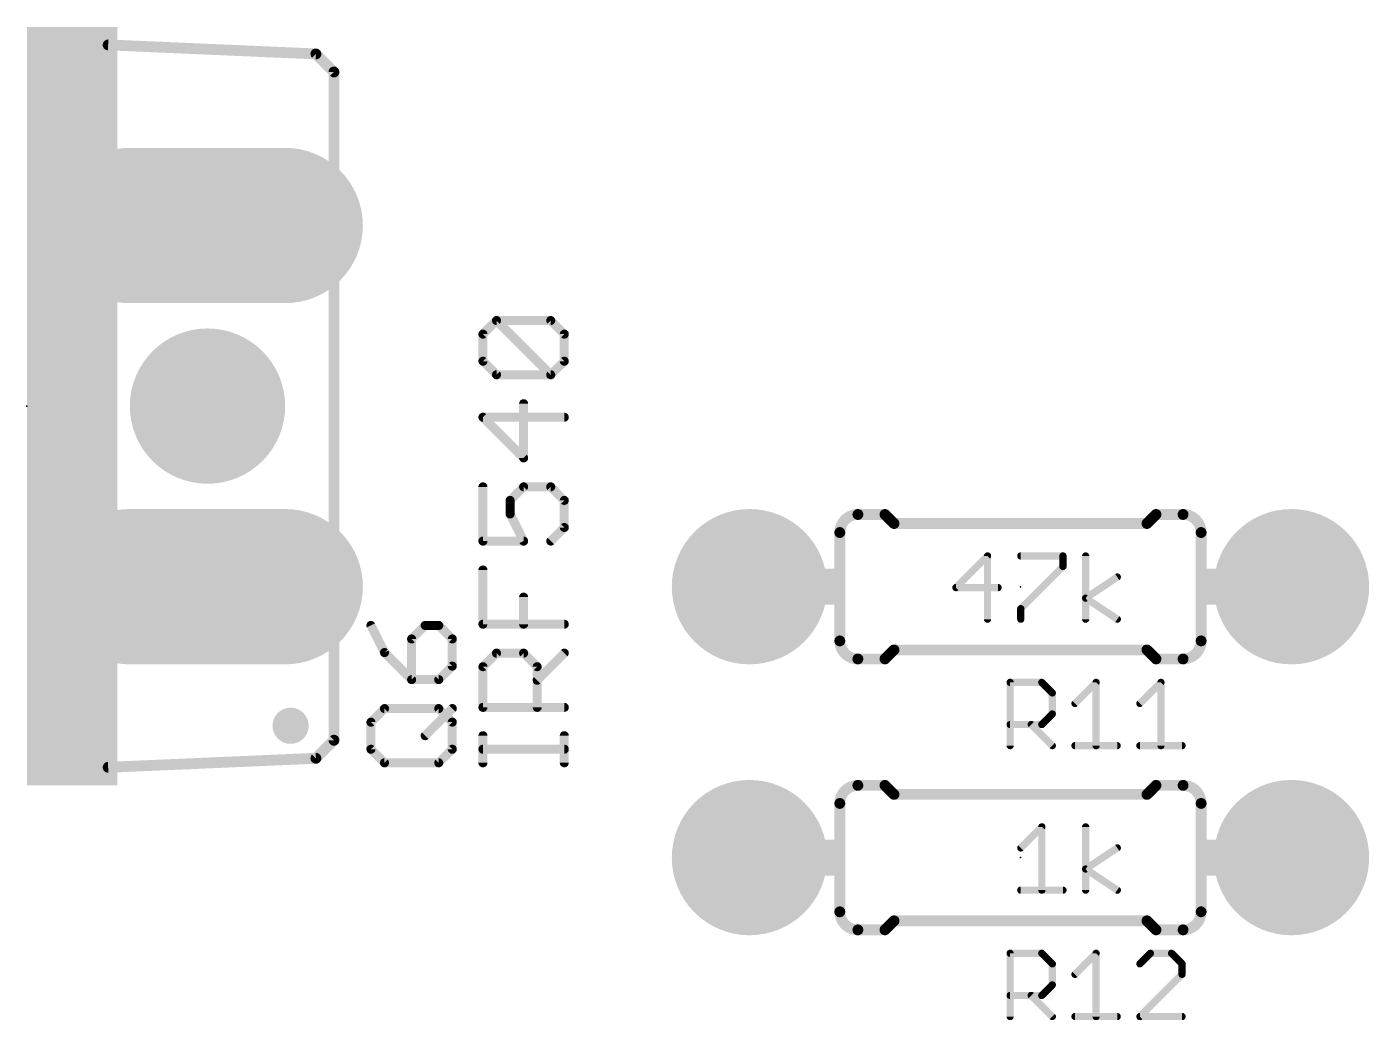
# Model space of a CAD drawing. Extents: x 28 to 146, y 32 to 158.
# Drawn here: x 53.34 to 72.21, y 100.58 to 114.55 of the extents above; entities that cross this region are included whole.
import ezdxf

# ---------------------------------------------------------------- set-up
doc = ezdxf.new("R2010")
doc.units = 0
for name, color, linetype in [('17', 94, 'CONTINUOUS'), ('21', 251, 'CONTINUOUS'), ('23', 178, 'CONTINUOUS'), ('25', 251, 'CONTINUOUS'), ('27', 251, 'CONTINUOUS'), ('51', 251, 'CONTINUOUS')]:
    doc.layers.add(name, color=color, linetype=linetype)

# ---------------------------------------------------------------- blocks, each defined once
blk = doc.blocks.new('RECT')
blk.add_solid([(-0.5, -0.5), (0.5, -0.5), (-0.5, 0.5), (0.5, 0.5)])
blk = doc.blocks.new('ROUNDP')
at = {"const_width": 0.5}
blk.add_lwpolyline([(0, -0.25, 1), (0, 0.25, 1), (0, -0.25)], format="xyb", dxfattribs=at)
blk = doc.blocks.new('LONGP100')
at = {"const_width": 1}
blk.add_lwpolyline([(-0.5, 0), (0.5, 0)], dxfattribs=at)
at = {"const_width": 0.5}
for points in [[(-0.5, 0.25, 1), (-0.5, -0.25)], [(0.5, -0.25, 1), (0.5, 0.25)]]:
    blk.add_lwpolyline(points, format="xyb", dxfattribs=at)

msp = doc.modelspace()

# ---------------------------------------------------------------- linework, layer by layer
at = {"layer": '21', "const_width": 0.1524}
for points in [[(54.483, 114.3), (57.404, 114.173)], [(57.658, 113.919), (57.404, 114.173)], [(57.658, 113.919), (57.658, 104.521)], [(65.024, 107.696), (65.405, 107.696)], [(65.532, 107.569), (65.405, 107.696)], [(69.088, 107.569), (69.215, 107.696)], [(69.596, 107.696), (69.215, 107.696)], [(65.532, 107.569), (69.088, 107.569)], [(64.77, 107.442), (64.77, 105.918)], [(69.85, 107.442), (69.85, 105.918)], [(65.024, 105.664), (65.405, 105.664)], [(65.532, 105.791), (65.405, 105.664)], [(65.532, 105.791), (69.088, 105.791)], [(69.088, 105.791), (69.215, 105.664)], [(69.596, 105.664), (69.215, 105.664)], [(57.404, 104.267), (57.658, 104.521)], [(57.404, 104.267), (54.483, 104.14)], [(65.024, 103.886), (65.405, 103.886)], [(65.532, 103.759), (65.405, 103.886)], [(65.532, 103.759), (69.088, 103.759)], [(69.088, 103.759), (69.215, 103.886)], [(69.596, 103.886), (69.215, 103.886)], [(64.77, 103.632), (64.77, 102.108)], [(69.85, 103.632), (69.85, 102.108)], [(65.024, 101.854), (65.405, 101.854)], [(65.532, 101.981), (65.405, 101.854)], [(65.532, 101.981), (69.088, 101.981)], [(69.088, 101.981), (69.215, 101.854)], [(69.596, 101.854), (69.215, 101.854)]]:
    msp.add_lwpolyline(points, dxfattribs=at)
at = {"layer": '21'}
for points, const_width in [([(54.4847, 114.3381, 1), (54.4813, 114.2619)], 0.0762), ([(57.4309, 114.1999, 1), (57.3771, 114.1461)], 0.0762), ([(57.4023, 114.1349, 1), (57.4057, 114.2111)], 0.0762), ([(57.6961, 113.919, 1), (57.6199, 113.919)], 0.0762), ([(57.6311, 113.8921, 1), (57.6849, 113.9459)], 0.0762), ([(65.024, 107.696, 0.4142), (64.77, 107.442)], 0.1524), ([(65.024, 107.7341, 1), (65.024, 107.6579)], 0.0762), ([(65.024, 107.6579, 1), (65.024, 107.7341)], 0.0762), ([(65.4319, 107.7229, 1), (65.3781, 107.6691)], 0.0762), ([(65.405, 107.6579, 1), (65.405, 107.7341)], 0.0762), ([(69.215, 107.7341, 1), (69.215, 107.6579)], 0.0762), ([(69.2419, 107.6691, 1), (69.1881, 107.7229)], 0.0762), ([(69.85, 107.442, 0.4142), (69.596, 107.696)], 0.1524), ([(69.596, 107.7341, 1), (69.596, 107.6579)], 0.0762), ([(69.596, 107.6579, 1), (69.596, 107.7341)], 0.0762), ([(65.532, 107.6071, 1), (65.532, 107.5309)], 0.0762), ([(65.5051, 107.5421, 1), (65.5589, 107.5959)], 0.0762), ([(69.0611, 107.5959, 1), (69.1149, 107.5421)], 0.0762), ([(69.088, 107.5309, 1), (69.088, 107.6071)], 0.0762), ([(64.8081, 107.442, 1), (64.7319, 107.442)], 0.0762), ([(64.7319, 107.442, 1), (64.8081, 107.442)], 0.0762), ([(69.8881, 107.442, 1), (69.8119, 107.442)], 0.0762), ([(69.8119, 107.442, 1), (69.8881, 107.442)], 0.0762), ([(64.77, 105.918, 0.4142), (65.024, 105.664)], 0.1524), ([(64.8081, 105.918, 1), (64.7319, 105.918)], 0.0762), ([(64.7319, 105.918, 1), (64.8081, 105.918)], 0.0762), ([(69.596, 105.664, 0.4142), (69.85, 105.918)], 0.1524), ([(69.8881, 105.918, 1), (69.8119, 105.918)], 0.0762), ([(69.8119, 105.918, 1), (69.8881, 105.918)], 0.0762), ([(65.024, 105.7021, 1), (65.024, 105.6259)], 0.0762), ([(65.024, 105.6259, 1), (65.024, 105.7021)], 0.0762), ([(65.3781, 105.6909, 1), (65.4319, 105.6371)], 0.0762), ([(65.405, 105.6259, 1), (65.405, 105.7021)], 0.0762), ([(65.532, 105.8291, 1), (65.532, 105.7529)], 0.0762), ([(65.5589, 105.7641, 1), (65.5051, 105.8179)], 0.0762), ([(69.1149, 105.8179, 1), (69.0611, 105.7641)], 0.0762), ([(69.088, 105.7529, 1), (69.088, 105.8291)], 0.0762), ([(69.215, 105.7021, 1), (69.215, 105.6259)], 0.0762), ([(69.1881, 105.6371, 1), (69.2419, 105.6909)], 0.0762), ([(69.596, 105.7021, 1), (69.596, 105.6259)], 0.0762), ([(69.596, 105.6259, 1), (69.596, 105.7021)], 0.0762), ([(57.0484, 104.5972, 1), (57.0484, 104.8512, 1), (57.0484, 104.5972)], 0.254), ([(57.6199, 104.521, 1), (57.6961, 104.521)], 0.0762), ([(57.6849, 104.4941, 1), (57.6311, 104.5479)], 0.0762), ([(54.4813, 104.1781, 1), (54.4847, 104.1019)], 0.0762), ([(57.3771, 104.2939, 1), (57.4309, 104.2401)], 0.0762), ([(57.4057, 104.2289, 1), (57.4023, 104.3051)], 0.0762), ([(65.024, 103.886, 0.4142), (64.77, 103.632)], 0.1524), ([(65.024, 103.9241, 1), (65.024, 103.8479)], 0.0762), ([(65.024, 103.8479, 1), (65.024, 103.9241)], 0.0762), ([(65.4319, 103.9129, 1), (65.3781, 103.8591)], 0.0762), ([(65.405, 103.8479, 1), (65.405, 103.9241)], 0.0762), ([(65.532, 103.7971, 1), (65.532, 103.7209)], 0.0762), ([(65.5051, 103.7321, 1), (65.5589, 103.7859)], 0.0762), ([(69.0611, 103.7859, 1), (69.1149, 103.7321)], 0.0762), ([(69.088, 103.7209, 1), (69.088, 103.7971)], 0.0762), ([(69.215, 103.9241, 1), (69.215, 103.8479)], 0.0762), ([(69.2419, 103.8591, 1), (69.1881, 103.9129)], 0.0762), ([(69.85, 103.632, 0.4142), (69.596, 103.886)], 0.1524), ([(69.596, 103.9241, 1), (69.596, 103.8479)], 0.0762), ([(69.596, 103.8479, 1), (69.596, 103.9241)], 0.0762), ([(64.8081, 103.632, 1), (64.7319, 103.632)], 0.0762), ([(64.7319, 103.632, 1), (64.8081, 103.632)], 0.0762), ([(69.8881, 103.632, 1), (69.8119, 103.632)], 0.0762), ([(69.8119, 103.632, 1), (69.8881, 103.632)], 0.0762), ([(64.77, 102.108, 0.4142), (65.024, 101.854)], 0.1524), ([(64.8081, 102.108, 1), (64.7319, 102.108)], 0.0762), ([(64.7319, 102.108, 1), (64.8081, 102.108)], 0.0762), ([(69.596, 101.854, 0.4142), (69.85, 102.108)], 0.1524), ([(69.8881, 102.108, 1), (69.8119, 102.108)], 0.0762), ([(69.8119, 102.108, 1), (69.8881, 102.108)], 0.0762), ([(65.024, 101.8921, 1), (65.024, 101.8159)], 0.0762), ([(65.024, 101.8159, 1), (65.024, 101.8921)], 0.0762), ([(65.3781, 101.8809, 1), (65.4319, 101.8271)], 0.0762), ([(65.405, 101.8159, 1), (65.405, 101.8921)], 0.0762), ([(65.532, 102.0191, 1), (65.532, 101.9429)], 0.0762), ([(65.5589, 101.9541, 1), (65.5051, 102.0079)], 0.0762), ([(69.1149, 102.0079, 1), (69.0611, 101.9541)], 0.0762), ([(69.088, 101.9429, 1), (69.088, 102.0191)], 0.0762), ([(69.215, 101.8921, 1), (69.215, 101.8159)], 0.0762), ([(69.1881, 101.8271, 1), (69.2419, 101.8809)], 0.0762), ([(69.596, 101.8921, 1), (69.596, 101.8159)], 0.0762), ([(69.596, 101.8159, 1), (69.596, 101.8921)], 0.0762)]:
    msp.add_lwpolyline(points, format="xyb", dxfattribs=dict(at, const_width=const_width))
at = {"layer": '23'}
for p in [(53.34, 109.22), (67.31, 106.68), (67.31, 102.87)]:
    msp.add_point(p, dxfattribs=at)
at = {"layer": '25'}
for points, const_width in [([(58.1777, 106.1355), (58.3684, 105.7542)], 0.127), ([(58.9404, 106.1355), (58.7497, 105.9449)], 0.127), ([(59.131, 106.1355), (58.9404, 106.1355)], 0.127), ([(59.3217, 105.9449), (59.131, 106.1355)], 0.127), ([(58.7497, 105.9449), (58.7497, 105.3729)], 0.127), ([(59.3217, 105.5636), (59.3217, 105.9449)], 0.127), ([(58.3684, 105.7542), (58.7497, 105.3729)], 0.127), ([(59.131, 105.3729), (59.3217, 105.5636)], 0.127), ([(58.7497, 105.3729), (59.131, 105.3729)], 0.127), ([(67.1644, 104.4448), (67.1644, 105.3346)], 0.1016), ([(67.1644, 105.3346), (67.6093, 105.3346)], 0.1016), ([(67.6093, 105.3346), (67.7576, 105.1863)], 0.1016), ([(68.0765, 105.038), (68.3731, 105.3346)], 0.1016), ([(68.3731, 105.3346), (68.3731, 104.4448)], 0.1016), ([(68.9887, 105.038), (69.2853, 105.3346)], 0.1016), ([(69.2853, 105.3346), (69.2853, 104.4448)], 0.1016), ([(67.7576, 105.1863), (67.7576, 104.8897)], 0.1016), ([(58.1777, 104.7755), (58.3684, 104.9661)], 0.127), ([(58.3684, 104.9661), (59.131, 104.9661)], 0.127), ([(58.9404, 104.5848), (59.3217, 104.9661)], 0.127), ([(59.131, 104.9661), (59.3217, 104.7755)], 0.127), ([(67.7576, 104.8897), (67.6093, 104.7414)], 0.1016), ([(58.1777, 104.3942), (58.1777, 104.7755)], 0.127), ([(59.3217, 104.7755), (59.3217, 104.3942)], 0.127), ([(67.6093, 104.7414), (67.1644, 104.7414)], 0.1016), ([(67.461, 104.7414), (67.7576, 104.4448)], 0.1016), ([(58.3684, 104.2035), (58.1777, 104.3942)], 0.127), ([(59.3217, 104.3942), (59.131, 104.2035)], 0.127), ([(68.0765, 104.4448), (68.6697, 104.4448)], 0.1016), ([(68.9887, 104.4448), (69.5818, 104.4448)], 0.1016), ([(59.131, 104.2035), (58.3684, 104.2035)], 0.127), ([(67.1644, 100.6348), (67.1644, 101.5246)], 0.1016), ([(67.1644, 101.5246), (67.6093, 101.5246)], 0.1016), ([(67.6093, 101.5246), (67.7576, 101.3763)], 0.1016), ([(68.0765, 101.228), (68.3731, 101.5246)], 0.1016), ([(68.3731, 101.5246), (68.3731, 100.6348)], 0.1016), ([(69.137, 101.5246), (68.9887, 101.3763)], 0.1016), ([(69.4335, 101.5246), (69.137, 101.5246)], 0.1016), ([(69.5818, 101.3763), (69.4335, 101.5246)], 0.1016), ([(67.7576, 101.3763), (67.7576, 101.0797)], 0.1016), ([(69.5818, 101.228), (69.5818, 101.3763)], 0.1016), ([(68.9887, 100.6348), (69.5818, 101.228)], 0.1016), ([(67.6093, 100.9314), (67.1644, 100.9314)], 0.1016), ([(67.461, 100.9314), (67.7576, 100.6348)], 0.1016), ([(67.7576, 101.0797), (67.6093, 100.9314)], 0.1016), ([(68.0765, 100.6348), (68.6697, 100.6348)], 0.1016), ([(69.5818, 100.6348), (68.9887, 100.6348)], 0.1016)]:
    msp.add_lwpolyline(points, dxfattribs=dict(at, const_width=const_width))
for points, const_width in [([(58.2061, 106.1497, 1), (58.1493, 106.1213)], 0.0635), ([(58.9404, 106.1673, 1), (58.9404, 106.1038)], 0.0635), ([(58.9628, 106.1131, 1), (58.9179, 106.158)], 0.0635), ([(59.1535, 106.158, 1), (59.1086, 106.1131)], 0.0635), ([(59.131, 106.1038, 1), (59.131, 106.1673)], 0.0635), ([(58.7815, 105.9449, 1), (58.718, 105.9449)], 0.0635), ([(58.7273, 105.9673, 1), (58.7722, 105.9224)], 0.0635), ([(59.3535, 105.9449, 1), (59.2899, 105.9449)], 0.0635), ([(59.2992, 105.9224, 1), (59.3442, 105.9673)], 0.0635), ([(58.3908, 105.7767, 1), (58.3459, 105.7318)], 0.0635), ([(58.34, 105.74, 1), (58.3968, 105.7684)], 0.0635), ([(59.2899, 105.5636, 1), (59.3535, 105.5636)], 0.0635), ([(59.3442, 105.5411, 1), (59.2992, 105.586)], 0.0635), ([(58.7497, 105.4046, 1), (58.7497, 105.3411)], 0.0635), ([(58.718, 105.3729, 1), (58.7815, 105.3729)], 0.0635), ([(58.7273, 105.3504, 1), (58.7722, 105.3953)], 0.0635), ([(59.1086, 105.3953, 1), (59.1535, 105.3504)], 0.0635), ([(59.131, 105.3411, 1), (59.131, 105.4046)], 0.0635), ([(67.1898, 105.3346, 1), (67.139, 105.3346)], 0.0508), ([(67.1644, 105.36, 1), (67.1644, 105.3092)], 0.0508), ([(67.6272, 105.3525, 1), (67.5913, 105.3166)], 0.0508), ([(67.6093, 105.3092, 1), (67.6093, 105.36)], 0.0508), ([(68.3985, 105.3346, 1), (68.3477, 105.3346)], 0.0508), ([(68.3911, 105.3166, 1), (68.3552, 105.3525)], 0.0508), ([(69.3107, 105.3346, 1), (69.2599, 105.3346)], 0.0508), ([(69.3032, 105.3166, 1), (69.2673, 105.3525)], 0.0508), ([(67.783, 105.1863, 1), (67.7322, 105.1863)], 0.0508), ([(67.7396, 105.1683, 1), (67.7755, 105.2042)], 0.0508), ([(58.3684, 104.9979, 1), (58.3684, 104.9344)], 0.0635), ([(58.3908, 104.9437, 1), (58.3459, 104.9886)], 0.0635), ([(59.1535, 104.9886, 1), (59.1086, 104.9437)], 0.0635), ([(59.131, 104.9344, 1), (59.131, 104.9979)], 0.0635), ([(59.3442, 104.9437, 1), (59.2992, 104.9886)], 0.0635), ([(67.7755, 104.8717, 1), (67.7396, 104.9076)], 0.0508), ([(68.0586, 105.0559, 1), (68.0945, 105.02)], 0.0508), ([(68.9707, 105.0559, 1), (69.0066, 105.02)], 0.0508), ([(58.2095, 104.7755, 1), (58.146, 104.7755)], 0.0635), ([(58.1553, 104.7979, 1), (58.2002, 104.753)], 0.0635), ([(59.3535, 104.7755, 1), (59.2899, 104.7755)], 0.0635), ([(59.2992, 104.753, 1), (59.3442, 104.7979)], 0.0635), ([(67.1644, 104.7668, 1), (67.1644, 104.716)], 0.0508), ([(67.479, 104.7593, 1), (67.443, 104.7234)], 0.0508), ([(67.5913, 104.7593, 1), (67.6272, 104.7234)], 0.0508), ([(67.6093, 104.716, 1), (67.6093, 104.7668)], 0.0508), ([(67.7322, 104.8897, 1), (67.783, 104.8897)], 0.0508), ([(58.9179, 104.6073, 1), (58.9628, 104.5624)], 0.0635), ([(58.146, 104.3942, 1), (58.2095, 104.3942)], 0.0635), ([(58.2002, 104.4166, 1), (58.1553, 104.3717)], 0.0635), ([(59.2899, 104.3942, 1), (59.3535, 104.3942)], 0.0635), ([(59.3442, 104.3717, 1), (59.2992, 104.4166)], 0.0635), ([(67.139, 104.4448, 1), (67.1898, 104.4448)], 0.0508), ([(67.7396, 104.4268, 1), (67.7755, 104.4628)], 0.0508), ([(68.0765, 104.4702, 1), (68.0765, 104.4194)], 0.0508), ([(68.3477, 104.4448, 1), (68.3985, 104.4448)], 0.0508), ([(68.6697, 104.4194, 1), (68.6697, 104.4702)], 0.0508), ([(68.9887, 104.4702, 1), (68.9887, 104.4194)], 0.0508), ([(69.2599, 104.4448, 1), (69.3107, 104.4448)], 0.0508), ([(69.5818, 104.4194, 1), (69.5818, 104.4702)], 0.0508), ([(58.3684, 104.2353, 1), (58.3684, 104.1718)], 0.0635), ([(58.3459, 104.181, 1), (58.3908, 104.226)], 0.0635), ([(59.1086, 104.226, 1), (59.1535, 104.181)], 0.0635), ([(59.131, 104.1718, 1), (59.131, 104.2353)], 0.0635), ([(67.1898, 101.5246, 1), (67.139, 101.5246)], 0.0508), ([(67.1644, 101.55, 1), (67.1644, 101.4992)], 0.0508), ([(67.6272, 101.5425, 1), (67.5913, 101.5066)], 0.0508), ([(67.6093, 101.4992, 1), (67.6093, 101.55)], 0.0508), ([(68.3985, 101.5246, 1), (68.3477, 101.5246)], 0.0508), ([(68.3911, 101.5066, 1), (68.3552, 101.5425)], 0.0508), ([(69.137, 101.55, 1), (69.137, 101.4992)], 0.0508), ([(69.1549, 101.5066, 1), (69.119, 101.5425)], 0.0508), ([(69.4515, 101.5425, 1), (69.4156, 101.5066)], 0.0508), ([(69.4335, 101.4992, 1), (69.4335, 101.55)], 0.0508), ([(67.783, 101.3763, 1), (67.7322, 101.3763)], 0.0508), ([(67.7396, 101.3583, 1), (67.7755, 101.3942)], 0.0508), ([(68.9707, 101.3942, 1), (69.0066, 101.3583)], 0.0508), ([(69.6072, 101.3763, 1), (69.5564, 101.3763)], 0.0508), ([(69.5639, 101.3583, 1), (69.5998, 101.3942)], 0.0508), ([(68.0586, 101.2459, 1), (68.0945, 101.21)], 0.0508), ([(69.5564, 101.228, 1), (69.6072, 101.228)], 0.0508), ([(69.5998, 101.21, 1), (69.5639, 101.2459)], 0.0508), ([(67.1644, 100.9568, 1), (67.1644, 100.906)], 0.0508), ([(67.479, 100.9493, 1), (67.443, 100.9134)], 0.0508), ([(67.5913, 100.9493, 1), (67.6272, 100.9134)], 0.0508), ([(67.6093, 100.906, 1), (67.6093, 100.9568)], 0.0508), ([(67.7322, 101.0797, 1), (67.783, 101.0797)], 0.0508), ([(67.7755, 101.0617, 1), (67.7396, 101.0976)], 0.0508), ([(67.139, 100.6348, 1), (67.1898, 100.6348)], 0.0508), ([(67.7396, 100.6168, 1), (67.7755, 100.6528)], 0.0508), ([(68.0765, 100.6602, 1), (68.0765, 100.6094)], 0.0508), ([(68.3477, 100.6348, 1), (68.3985, 100.6348)], 0.0508), ([(68.6697, 100.6094, 1), (68.6697, 100.6602)], 0.0508), ([(68.9707, 100.6528, 1), (69.0066, 100.6168)], 0.0508), ([(68.9887, 100.6602, 1), (68.9887, 100.6094)], 0.0508), ([(69.5818, 100.6094, 1), (69.5818, 100.6602)], 0.0508)]:
    msp.add_lwpolyline(points, format="xyb", dxfattribs=dict(at, const_width=const_width))
at = {"layer": '27'}
for points, const_width in [([(59.7525, 110.2327), (59.9432, 110.4233)], 0.127), ([(59.9432, 110.4233), (60.7058, 110.4233)], 0.127), ([(60.7058, 109.6607), (59.9432, 110.4233)], 0.127), ([(60.7058, 110.4233), (60.8965, 110.2327)], 0.127), ([(59.7525, 109.8513), (59.7525, 110.2327)], 0.127), ([(60.8965, 110.2327), (60.8965, 109.8513)], 0.127), ([(59.9432, 109.6607), (59.7525, 109.8513)], 0.127), ([(60.8965, 109.8513), (60.7058, 109.6607)], 0.127), ([(60.7058, 109.6607), (59.9432, 109.6607)], 0.127), ([(60.3245, 108.4913), (60.3245, 109.2539)], 0.127), ([(60.8965, 109.0633), (59.7525, 109.0633)], 0.127), ([(59.7525, 109.0633), (60.3245, 108.4913)], 0.127), ([(59.7525, 108.0845), (59.7525, 107.3219)], 0.127), ([(60.1339, 107.8939), (60.3245, 108.0845)], 0.127), ([(60.3245, 108.0845), (60.7058, 108.0845)], 0.127), ([(60.7058, 108.0845), (60.8965, 107.8939)], 0.127), ([(60.1339, 107.7032), (60.1339, 107.8939)], 0.127), ([(60.8965, 107.8939), (60.8965, 107.5126)], 0.127), ([(60.3245, 107.3219), (60.1339, 107.7032)], 0.127), ([(60.8965, 107.5126), (60.7058, 107.3219)], 0.127), ([(59.7525, 107.3219), (60.3245, 107.3219)], 0.127), ([(66.8469, 107.1126), (66.402, 106.6677)], 0.1016), ([(66.8469, 106.2228), (66.8469, 107.1126)], 0.1016), ([(67.3142, 107.1126), (67.9073, 107.1126)], 0.1016), ([(67.9073, 106.9643), (67.3142, 106.3711)], 0.1016), ([(67.9073, 107.1126), (67.9073, 106.9643)], 0.1016), ([(68.2263, 106.2228), (68.2263, 107.1126)], 0.1016), ([(59.7525, 106.1525), (59.7525, 106.9151)], 0.127), ([(68.2263, 106.5194), (68.6712, 106.816)], 0.1016), ([(66.402, 106.6677), (66.9952, 106.6677)], 0.1016), ([(60.3245, 106.1525), (60.3245, 106.5338)], 0.127), ([(68.6712, 106.2228), (68.2263, 106.5194)], 0.1016), ([(67.3142, 106.3711), (67.3142, 106.2228)], 0.1016), ([(60.8965, 106.1525), (59.7525, 106.1525)], 0.127), ([(59.7525, 105.5551), (59.9432, 105.7457)], 0.127), ([(59.9432, 105.7457), (60.3245, 105.7457)], 0.127), ([(60.3245, 105.7457), (60.5152, 105.5551)], 0.127), ([(60.5152, 105.3644), (60.8965, 105.7457)], 0.127), ([(59.7525, 104.9831), (59.7525, 105.5551)], 0.127), ([(60.5152, 105.5551), (60.5152, 104.9831)], 0.127), ([(60.8965, 104.9831), (59.7525, 104.9831)], 0.127), ([(59.7525, 104.2035), (59.7525, 104.5848)], 0.127), ([(60.8965, 104.2035), (60.8965, 104.5848)], 0.127), ([(60.8965, 104.3942), (59.7525, 104.3942)], 0.127), ([(67.3142, 103.006), (67.6107, 103.3026)], 0.1016), ([(67.6107, 103.3026), (67.6107, 102.4128)], 0.1016), ([(68.2263, 102.4128), (68.2263, 103.3026)], 0.1016), ([(68.2263, 102.7094), (68.6712, 103.006)], 0.1016), ([(68.6712, 102.4128), (68.2263, 102.7094)], 0.1016), ([(67.3142, 102.4128), (67.9073, 102.4128)], 0.1016)]:
    msp.add_lwpolyline(points, dxfattribs=dict(at, const_width=const_width))
for points, const_width in [([(59.9432, 110.4551, 1), (59.9432, 110.3916)], 0.0635), ([(59.9656, 110.4458, 1), (59.9207, 110.4009)], 0.0635), ([(59.9656, 110.4009, 1), (59.9207, 110.4458)], 0.0635), ([(60.7283, 110.4458, 1), (60.6834, 110.4009)], 0.0635), ([(60.7058, 110.3916, 1), (60.7058, 110.4551)], 0.0635), ([(59.7843, 110.2327, 1), (59.7208, 110.2327)], 0.0635), ([(59.7301, 110.2551, 1), (59.775, 110.2102)], 0.0635), ([(60.9283, 110.2327, 1), (60.8648, 110.2327)], 0.0635), ([(60.874, 110.2102, 1), (60.919, 110.2551)], 0.0635), ([(59.7208, 109.8513, 1), (59.7843, 109.8513)], 0.0635), ([(59.775, 109.8738, 1), (59.7301, 109.8289)], 0.0635), ([(60.8648, 109.8513, 1), (60.9283, 109.8513)], 0.0635), ([(60.919, 109.8289, 1), (60.874, 109.8738)], 0.0635), ([(59.9432, 109.6924, 1), (59.9432, 109.6289)], 0.0635), ([(59.9207, 109.6382, 1), (59.9656, 109.6831)], 0.0635), ([(60.6834, 109.6831, 1), (60.7283, 109.6382)], 0.0635), ([(60.6834, 109.6382, 1), (60.7283, 109.6831)], 0.0635), ([(60.7058, 109.6289, 1), (60.7058, 109.6924)], 0.0635), ([(60.3563, 109.2539, 1), (60.2928, 109.2539)], 0.0635), ([(59.7525, 109.095, 1), (59.7525, 109.0315)], 0.0635), ([(59.775, 109.0857, 1), (59.7301, 109.0408)], 0.0635), ([(60.8965, 109.0315, 1), (60.8965, 109.095)], 0.0635), ([(60.2928, 108.4913, 1), (60.3563, 108.4913)], 0.0635), ([(60.3021, 108.4688, 1), (60.347, 108.5137)], 0.0635), ([(59.7843, 108.0845, 1), (59.7208, 108.0845)], 0.0635), ([(60.3245, 108.1163, 1), (60.3245, 108.0528)], 0.0635), ([(60.347, 108.0621, 1), (60.3021, 108.107)], 0.0635), ([(60.7283, 108.107, 1), (60.6834, 108.0621)], 0.0635), ([(60.7058, 108.0528, 1), (60.7058, 108.1163)], 0.0635), ([(60.1656, 107.8939, 1), (60.1021, 107.8939)], 0.0635), ([(60.9283, 107.8939, 1), (60.8648, 107.8939)], 0.0635), ([(60.1114, 107.9163, 1), (60.1563, 107.8714)], 0.0635), ([(60.1622, 107.7174, 1), (60.1055, 107.689)], 0.0635), ([(60.874, 107.8714, 1), (60.919, 107.9163)], 0.0635), ([(60.1021, 107.7032, 1), (60.1656, 107.7032)], 0.0635), ([(60.919, 107.4901, 1), (60.874, 107.535)], 0.0635), ([(59.7525, 107.3536, 1), (59.7525, 107.2901)], 0.0635), ([(60.3245, 107.2901, 1), (60.3245, 107.3536)], 0.0635), ([(60.8648, 107.5126, 1), (60.9283, 107.5126)], 0.0635), ([(59.7208, 107.3219, 1), (59.7843, 107.3219)], 0.0635), ([(60.2961, 107.3077, 1), (60.3529, 107.3361)], 0.0635), ([(60.6834, 107.3443, 1), (60.7283, 107.2994)], 0.0635), ([(66.8723, 107.1126, 1), (66.8215, 107.1126)], 0.0508), ([(66.8649, 107.0946, 1), (66.8289, 107.1305)], 0.0508), ([(67.3142, 107.138, 1), (67.3142, 107.0872)], 0.0508), ([(67.9327, 107.1126, 1), (67.8819, 107.1126)], 0.0508), ([(67.9253, 106.9463, 1), (67.8894, 106.9822)], 0.0508), ([(67.9073, 107.0872, 1), (67.9073, 107.138)], 0.0508), ([(68.2517, 107.1126, 1), (68.2009, 107.1126)], 0.0508), ([(59.7843, 106.9151, 1), (59.7208, 106.9151)], 0.0635), ([(67.8819, 106.9643, 1), (67.9327, 106.9643)], 0.0508), ([(68.6853, 106.7948, 1), (68.6571, 106.8371)], 0.0508), ([(66.402, 106.6931, 1), (66.402, 106.6423)], 0.0508), ([(66.3841, 106.6856, 1), (66.42, 106.6497)], 0.0508), ([(66.9952, 106.6423, 1), (66.9952, 106.6931)], 0.0508), ([(60.3563, 106.5338, 1), (60.2928, 106.5338)], 0.0635), ([(68.2404, 106.5405, 1), (68.2122, 106.4983)], 0.0508), ([(68.2122, 106.5405, 1), (68.2404, 106.4983)], 0.0508), ([(67.2962, 106.3891, 1), (67.3321, 106.3531)], 0.0508), ([(67.3396, 106.3711, 1), (67.2888, 106.3711)], 0.0508), ([(68.6571, 106.2017, 1), (68.6853, 106.2439)], 0.0508), ([(59.7525, 106.1842, 1), (59.7525, 106.1207)], 0.0635), ([(59.7208, 106.1525, 1), (59.7843, 106.1525)], 0.0635), ([(60.2928, 106.1525, 1), (60.3563, 106.1525)], 0.0635), ([(60.8965, 106.1207, 1), (60.8965, 106.1842)], 0.0635), ([(66.8215, 106.2228, 1), (66.8723, 106.2228)], 0.0508), ([(67.2888, 106.2228, 1), (67.3396, 106.2228)], 0.0508), ([(68.2009, 106.2228, 1), (68.2517, 106.2228)], 0.0508), ([(59.9432, 105.7775, 1), (59.9432, 105.714)], 0.0635), ([(59.9656, 105.7233, 1), (59.9207, 105.7682)], 0.0635), ([(60.347, 105.7682, 1), (60.3021, 105.7233)], 0.0635), ([(60.3245, 105.714, 1), (60.3245, 105.7775)], 0.0635), ([(60.919, 105.7233, 1), (60.874, 105.7682)], 0.0635), ([(59.7843, 105.5551, 1), (59.7208, 105.5551)], 0.0635), ([(59.7301, 105.5775, 1), (59.775, 105.5326)], 0.0635), ([(60.5469, 105.5551, 1), (60.4834, 105.5551)], 0.0635), ([(60.4927, 105.5326, 1), (60.5376, 105.5775)], 0.0635), ([(60.4927, 105.3869, 1), (60.5376, 105.342)], 0.0635), ([(59.7525, 105.0148, 1), (59.7525, 104.9513)], 0.0635), ([(59.7208, 104.9831, 1), (59.7843, 104.9831)], 0.0635), ([(60.4834, 104.9831, 1), (60.5469, 104.9831)], 0.0635), ([(60.8965, 104.9513, 1), (60.8965, 105.0148)], 0.0635), ([(59.7843, 104.5848, 1), (59.7208, 104.5848)], 0.0635), ([(60.9283, 104.5848, 1), (60.8648, 104.5848)], 0.0635), ([(59.7525, 104.4259, 1), (59.7525, 104.3624)], 0.0635), ([(60.8965, 104.3624, 1), (60.8965, 104.4259)], 0.0635), ([(59.7208, 104.2035, 1), (59.7843, 104.2035)], 0.0635), ([(60.8648, 104.2035, 1), (60.9283, 104.2035)], 0.0635), ([(67.6361, 103.3026, 1), (67.5853, 103.3026)], 0.0508), ([(67.6287, 103.2846, 1), (67.5928, 103.3205)], 0.0508), ([(68.2517, 103.3026, 1), (68.2009, 103.3026)], 0.0508), ([(67.2962, 103.0239, 1), (67.3321, 102.988)], 0.0508), ([(68.6853, 102.9848, 1), (68.6571, 103.0271)], 0.0508), ([(68.2404, 102.7305, 1), (68.2122, 102.6883)], 0.0508), ([(68.2122, 102.7305, 1), (68.2404, 102.6883)], 0.0508), ([(67.3142, 102.4382, 1), (67.3142, 102.3874)], 0.0508), ([(67.5853, 102.4128, 1), (67.6361, 102.4128)], 0.0508), ([(67.9073, 102.3874, 1), (67.9073, 102.4382)], 0.0508), ([(68.2009, 102.4128, 1), (68.2517, 102.4128)], 0.0508), ([(68.6571, 102.3917, 1), (68.6853, 102.4339)], 0.0508)]:
    msp.add_lwpolyline(points, format="xyb", dxfattribs=dict(at, const_width=const_width))
at = {"layer": '51', "const_width": 0.508}
for points in [[(63.5, 106.68), (64.389, 106.68)], [(71.12, 106.68), (70.231, 106.68)], [(63.5, 102.87), (64.389, 102.87)], [(71.12, 102.87), (70.231, 102.87)]]:
    msp.add_lwpolyline(points, dxfattribs=at)
at = {"layer": '51', "const_width": 0.254}
for points in [[(63.5, 106.807, 1), (63.5, 106.553)], [(64.389, 106.553, 1), (64.389, 106.807)], [(70.231, 106.807, 1), (70.231, 106.553)], [(71.12, 106.553, 1), (71.12, 106.807)], [(63.5, 102.997, 1), (63.5, 102.743)], [(64.389, 102.743, 1), (64.389, 102.997)], [(70.231, 102.997, 1), (70.231, 102.743)], [(71.12, 102.743, 1), (71.12, 102.997)]]:
    msp.add_lwpolyline(points, format="xyb", dxfattribs=at)

# ---------------------------------------------------------------- block references
at = {"layer": '17', "xscale": 2.1844, "yscale": 2.1844, "rotation": 180}
for name, p in [('LONGP100', (55.88, 111.76)), ('ROUNDP', (55.88, 109.22)), ('LONGP100', (55.88, 106.68)), ('ROUNDP', (63.5, 106.68)), ('ROUNDP', (71.12, 106.68)), ('ROUNDP', (63.5, 102.87)), ('ROUNDP', (71.12, 102.87))]:
    msp.add_blockref(name, p, dxfattribs=at)
at = {"layer": '21'}
for p, xscale, yscale, rotation in [((53.721, 109.22), 10.668, 0.762, 90), ((54.356, 113.6015), 1.905, 0.508, 90), ((54.356, 110.49), 0.762, 0.508, 90), ((54.356, 107.95), 0.762, 0.508, 90), ((64.5795, 106.68), 0.381, 0.508, 180), ((70.0405, 106.68), 0.381, 0.508, 180), ((54.356, 104.8385), 1.905, 0.508, 90), ((64.5795, 102.87), 0.381, 0.508, 180), ((70.0405, 102.87), 0.381, 0.508, 180)]:
    msp.add_blockref('RECT', p, dxfattribs=dict(at, xscale=xscale, yscale=yscale, rotation=rotation))
at = {"layer": '51', "xscale": 1.778, "yscale": 0.508, "rotation": 90}
for p in [(54.356, 111.76), (54.356, 109.22), (54.356, 106.68)]:
    msp.add_blockref('RECT', p, dxfattribs=at)

doc.saveas('drawing.dxf')
